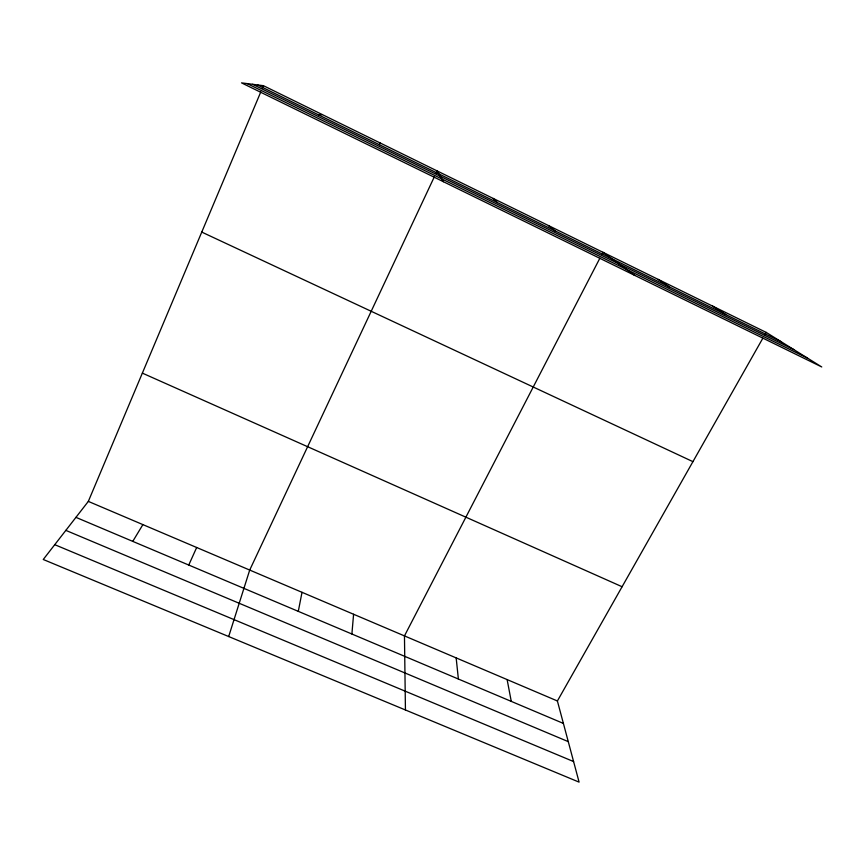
<?xml version="1.0" encoding="UTF-8"?>
<svg xmlns="http://www.w3.org/2000/svg" width="865" height="865" viewBox="0 0 865 865"><rect width="100%" height="100%" fill="white"/><g stroke="black" fill="none" stroke-linecap="round" stroke-linejoin="round"><path stroke-width="1.3" d="M351.893 634.013L353.59 614.258M298.295 611.36L302.015 592.309M228.684 636.543L249.715 570.057L434.262 176.957M762.822 338.237L557.395 700.974L579.096 782.133L43.25 559.493L88.327 501.397L260.808 91.895M262.376 88.176L263.425 85.689L766.141 332.365L821.75 366.965L241.519 82.867L263.425 85.689M379.346 144.693L380.113 142.952M188.754 565.05L196.679 547.491M435.971 173.335L437.106 170.913L443.41 181.715M599.877 258.192L404.463 635.905L405.436 709.981M601.716 254.645L602.937 252.288L634.759 275.416M764.811 334.712L766.141 332.365M132.767 541.382L142.887 524.612M318.915 115.056L322.223 114.548M54.755 544.68L573.603 761.568M65.837 530.375L568.273 741.64M75.947 517.357L563.396 723.421M88.327 501.397L557.395 700.974M142.357 373.118L622.086 586.73M201.761 232.09L692.93 461.651M247.174 83.591L807.521 358.11M257.478 84.921L781.376 341.848M252.58 84.294L793.821 349.59M712.565 306.08L725.692 314.546M658.179 279.395L669.121 286.802M548.496 225.581L554.941 230.804M493.223 198.453L497.343 202.561M507.128 679.587L511.269 701.385M456.158 657.897L458.385 679.025"/></g></svg>
